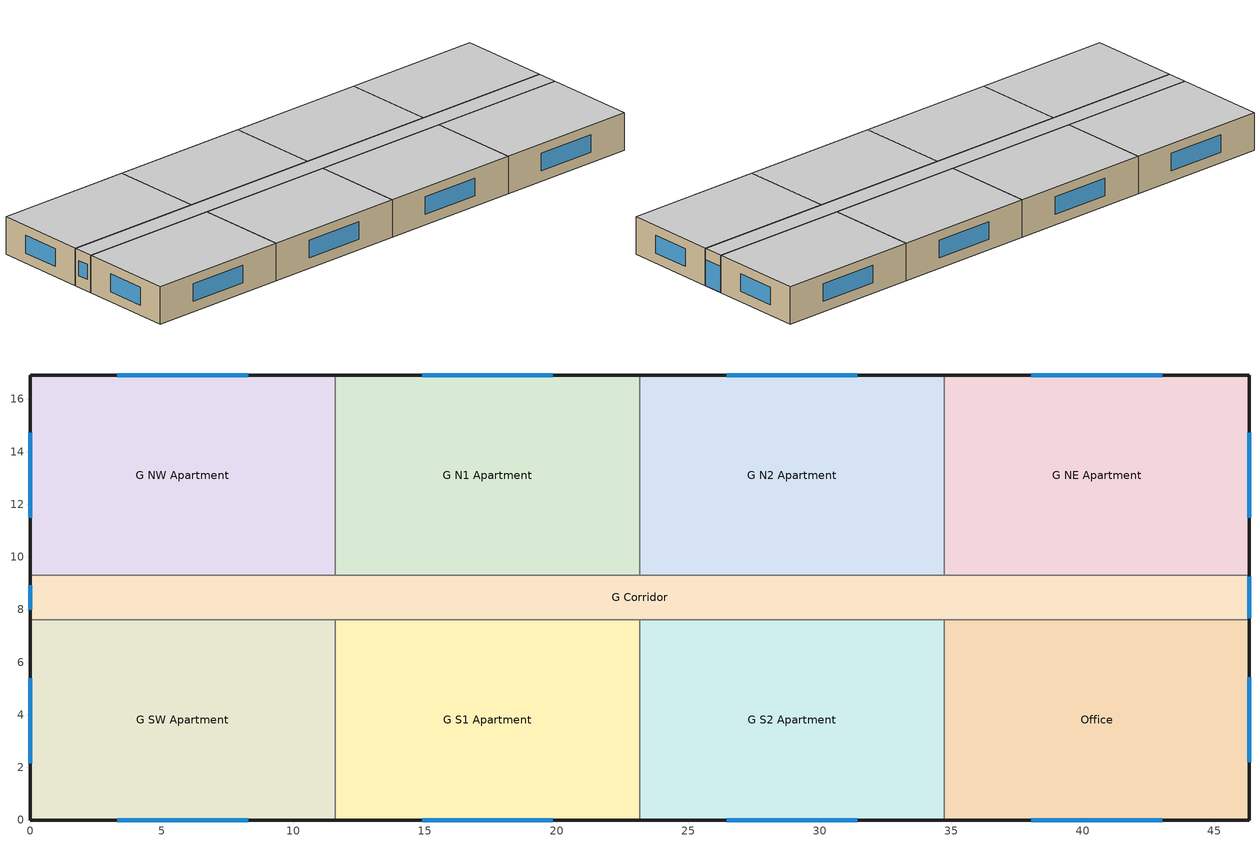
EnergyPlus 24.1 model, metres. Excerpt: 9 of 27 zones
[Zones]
G Corridor
 floor ground (ext-slab): 46.33,9.3 46.33,7.62 0,7.62 0,9.3 z0
 wall outside (Wood Frame Res Ext Wall): 46.33,7.62 46.33,9.3 / 0,9.3 0,7.62 z0:3.05
 wall to G NW Apartment (int-walls): 11.58,9.3 0,9.3 z0:3.05
 wall to Office (int-walls): 34.75,7.62 46.33,7.62 z0:3.05
 wall to G SW Apartment (int-walls): 0,7.62 11.58,7.62 z0:3.05
 wall to G S1 Apartment (int-walls): 11.58,7.62 23.16,7.62 z0:3.05
 wall to G S2 Apartment (int-walls): 23.16,7.62 34.75,7.62 z0:3.05
 wall to G N1 Apartment (int-walls): 23.16,9.3 11.58,9.3 z0:3.05
 wall to G N2 Apartment (int-walls): 34.75,9.3 23.16,9.3 z0:3.05
 wall to G NE Apartment (int-walls): 46.33,9.3 34.75,9.3 z0:3.05
 window (Window Res Operable): 0,8.91 0,8 z0.95:2.17; 46.33,7.67 46.33,9.25 z0.03:2.13
 ceiling adiabatic (INT-FLOOR-UNDERSIDE): 46.33,7.62 46.33,9.3 0,9.3 0,7.62 z3.05
G N1 Apartment
 floor ground (ext-slab): 23.16,16.92 23.16,9.3 11.58,9.3 11.58,16.92 z0
 wall outside (Wood Frame Res Ext Wall): 23.16,16.92 11.58,16.92 z0:3.05
 wall to G N2 Apartment (int-walls): 23.16,9.3 23.16,16.92 z0:3.05
 wall to G NW Apartment (int-walls): 11.58,16.92 11.58,9.3 z0:3.05
 window (Window Res Operable): 19.86,16.92 14.89,16.92 z0.85:2.27
 ceiling adiabatic (INT-FLOOR-UNDERSIDE): 23.16,9.3 23.16,16.92 11.58,16.92 11.58,9.3 z3.05
G N2 Apartment
 floor ground (ext-slab): 34.75,16.92 34.75,9.3 23.16,9.3 23.16,16.92 z0
 wall outside (Wood Frame Res Ext Wall): 34.75,16.92 23.16,16.92 z0:3.05
 wall to G NE Apartment (int-walls): 34.75,9.3 34.75,16.92 z0:3.05
 window (Window Res Operable): 31.44,16.92 26.47,16.92 z0.85:2.27
 ceiling adiabatic (INT-FLOOR-UNDERSIDE): 34.75,9.3 34.75,16.92 23.16,16.92 23.16,9.3 z3.05
G NE Apartment
 floor ground (ext-slab): 46.33,16.92 46.33,9.3 34.75,9.3 34.75,16.92 z0
 wall outside (Wood Frame Res Ext Wall): 46.33,9.3 46.33,16.92 34.75,16.92 z0:3.05
 window (Window Res Operable): 43.02,16.92 38.05,16.92 z0.85:2.27; 46.33,11.49 46.33,14.72 z0.85:2.28
 ceiling adiabatic (INT-FLOOR-UNDERSIDE): 46.33,9.3 46.33,16.92 34.75,16.92 34.75,9.3 z3.05
G NW Apartment
 floor ground (ext-slab): 11.58,16.92 11.58,9.3 0,9.3 0,16.92 z0
 wall outside (Wood Frame Res Ext Wall): 11.58,16.92 0,16.92 0,9.3 z0:3.05
 window (Window Res Operable): 8.28,16.92 3.31,16.92 z0.85:2.27; 0,14.72 0,11.49 z0.85:2.28
 ceiling adiabatic (INT-FLOOR-UNDERSIDE): 11.58,9.3 11.58,16.92 0,16.92 0,9.3 z3.05
G S1 Apartment
 floor ground (ext-slab): 23.16,7.62 23.16,0 11.58,0 11.58,7.62 z0
 wall outside (Wood Frame Res Ext Wall): 11.58,0 23.16,0 z0:3.05
 wall to G S2 Apartment (int-walls): 23.16,0 23.16,7.62 z0:3.05
 wall to G SW Apartment (int-walls): 11.58,7.62 11.58,0 z0:3.05
 window (Window Res Operable): 14.89,0 19.86,0 z0.85:2.27
 ceiling adiabatic (INT-FLOOR-UNDERSIDE): 23.16,0 23.16,7.62 11.58,7.62 11.58,0 z3.05
G S2 Apartment
 floor ground (ext-slab): 34.75,7.62 34.75,0 23.16,0 23.16,7.62 z0
 wall outside (Wood Frame Res Ext Wall): 23.16,0 34.75,0 z0:3.05
 wall to Office (int-walls): 34.75,0 34.75,7.62 z0:3.05
 window (Window Res Operable): 26.47,0 31.44,0 z0.85:2.27
 ceiling adiabatic (INT-FLOOR-UNDERSIDE): 34.75,0 34.75,7.62 23.16,7.62 23.16,0 z3.05
G SW Apartment
 floor ground (ext-slab): 11.58,7.62 11.58,0 0,0 0,7.62 z0
 wall outside (Wood Frame Res Ext Wall): 0,7.62 0,0 11.58,0 z0:3.05
 window (Window Res Operable): 3.31,0 8.28,0 z0.85:2.27; 0,5.39 0,2.15 z0.85:2.28
 ceiling adiabatic (INT-FLOOR-UNDERSIDE): 11.58,0 11.58,7.62 0,7.62 0,0 z3.05
Office
 floor ground (ext-slab): 46.33,7.62 46.33,0 34.75,0 34.75,7.62 z0
 wall outside (Wood Frame Res Ext Wall): 34.75,0 46.33,0 46.33,7.62 z0:3.05
 window (Window Res Operable): 38.05,0 43.02,0 z0.85:2.27; 46.33,2.19 46.33,5.43 z0.85:2.28
 ceiling adiabatic (INT-FLOOR-UNDERSIDE): 46.33,0 46.33,7.62 34.75,7.62 34.75,0 z3.05
[Building]
Ref Bldg Midrise Apartment Pre1980_v1.3_5.0: North Axis=0; Terrain=City; Loads Convergence Tolerance Value=0.04; Temperature Convergence Tolerance Value=0.2; Solar Distribution=FullInteriorAndExterior; Maximum Number of Warmup Days=30; Minimum Number of Warmup Days=6
[Site:Location]
USA IL-CHICAGO-OHARE: Latitude=41.77; Longitude=-87.75; Time Zone=-6; Elevation=190
[SizingPeriod:DesignDay] Day of Month=21; DryBulb Temperature Range Modifier Type=DefaultMultipliers; Humidity Condition Type=Wetbulb; Barometric Pressure=99063; Rain Indicator=No; Snow Indicator=No; Daylight Saving Time Indicator=No; Solar Model Indicator=ASHRAEClearSky; Begin Environment Reset Mode=FullResetAtBeginEnvironment
Name | Month | Day Type | Maximum DryBulb Temperature | Daily DryBulb Temperature Range | Wetbulb or DewPoint at Maximum DryBulb | Wind Speed | Wind Direction | Sky Clearness
CHICAGO Ann Clg .4% Condns WB=>MDB | 7 | SummerDesignDay | 31.2 | 10.7 | 25.5 | 5.3 | 230 | 1
CHICAGO Ann Htg 99.6% Condns DB | 1 | WinterDesignDay | -20.6 | 0 | -20.6 | 4.9 | 270 | 0
[Site:GroundTemperature:BuildingSurface]
15, 15, 15, 15, 15, 15, 15, 15, 15, 15, 15, 15
[Material] Thermal Absorptance=0.9
Name | Roughness | Thickness | Conductivity | Density | Specific Heat | Solar Absorptance | Visible Absorptance
1/2IN Gypsum | Smooth | 0.0127 | 0.16 | 784.9 | 830 | 0.92 | 0.92
HW CONCRETE; MAT-CC05 4 HW CONCRETE | Rough | 0.1016 | 1.311 | 2240 | 836.8 | 0.7 | 0.7
Std Wood 6inch | MediumSmooth | 0.15 | 0.12 | 540 | 1210 | 0.7 | 0.7
Wood Frame Res Wall Insulation | MediumRough | 0.1 | 0.12 | 450 | 1210 | 0.7 | 0.7
Brick Veneer | MediumRough | 0.1016 | 0.8 | 1920 | 840 | 0.7 | 0.7
[Material:NoMass]
CP02 CARPET PAD: Roughness=VeryRough; Thermal Resistance=0.2165; Thermal Absorptance=0.9; Solar Absorptance=0.7; Visible Absorptance=0.8
[WindowMaterial:SimpleGlazingSystem]
Res Operable Assembly Window: UFactor=5.2; Solar Heat Gain Coefficient=0.8
[Construction]
ext-slab: HW CONCRETE, CP02 CARPET PAD
INT-FLOOR-UNDERSIDE: CP02 CARPET PAD, MAT-CC05 4 HW CONCRETE
int-walls: 1/2IN Gypsum, 1/2IN Gypsum
InteriorFurnishings: Std Wood 6inch
Wood Frame Res Ext Wall: Brick Veneer, 1/2IN Gypsum, Wood Frame Res Wall Insulation, 1/2IN Gypsum
Window Res Operable: Res Operable Assembly Window
[Space]
Name | Zone
G Corridor Space | G Corridor
G N1 Apartment Space | G N1 Apartment
G N2 Apartment Space | G N2 Apartment
G NE Apartment Space | G NE Apartment
G NW Apartment Space | G NW Apartment
G S1 Apartment Space | G S1 Apartment
G S2 Apartment Space | G S2 Apartment
G SW Apartment Space | G SW Apartment
Office Space | Office
[Zone] Multiplier=1; Part of Total Floor Area=Yes
G Corridor; G N1 Apartment; G N2 Apartment; G NE Apartment; G NW Apartment; G S1 Apartment; G S2 Apartment; G SW Apartment; Office
[InternalMass] Construction=InteriorFurnishings
Name | Zone or ZoneList | Space or SpaceList | Surface Area
G Corridor Internal Mass | G Corridor | G Corridor Space | 155.3169
G N1 Apartment Internal Mass | G N1 Apartment | G N1 Apartment Space | 176.4974
G N2 Apartment Internal Mass | G N2 Apartment | G N2 Apartment Space | 176.4974
G NE Apartment Internal Mass | G NE Apartment | G NE Apartment Space | 176.4974
G NW Apartment Internal Mass | G NW Apartment | G NW Apartment Space | 176.4974
G S1 Apartment Internal Mass | G S1 Apartment | G S1 Apartment Space | 176.4974
G S2 Apartment Internal Mass | G S2 Apartment | G S2 Apartment Space | 176.4974
G SW Apartment Internal Mass | G SW Apartment | G SW Apartment Space | 176.4974
Office Internal Mass | Office | Office Space | 176.4974
[People] Number of People Calculation Method=People; Fraction Radiant=0.3; Activity Level Schedule=ACTIVITY_SCH; Enable ASHRAE 55 Comfort Warnings=No; Mean Radiant Temperature Calculation Type=EnclosureAveraged; Work Efficiency Schedule=WORK_EFF_SCH; Clothing Insulation Schedule=CLOTHING_SCH; Air Velocity Schedule=AIR_VELO_SCH; Thermal Comfort Model 1 Type=FANGER
Name | Zone or ZoneList or Space or SpaceList | Number of People Schedule | Number of People
G N1 Apartment People | G N1 Apartment Space | APT_OCC_SCH | 2.5
G N2 Apartment People | G N2 Apartment Space | APT_OCC_SCH | 2.5
G NE Apartment People | G NE Apartment Space | APT_OCC_SCH | 2.5
G NW Apartment People | G NW Apartment Space | APT_OCC_SCH | 2.5
G S1 Apartment People | G S1 Apartment Space | APT_OCC_SCH | 2.5
G S2 Apartment People | G S2 Apartment Space | APT_OCC_SCH | 2.5
G SW Apartment People | G SW Apartment Space | APT_OCC_SCH | 2.5
Office People | Office Space | OFF_OCC_SCH | 2
[Lights] Design Level Calculation Method=Watts/Area; Return Air Fraction=0; Fraction Radiant=0.7; Fraction Visible=0.2; Fraction Replaceable=1; EndUse Subcategory=General; Return Air Fraction Calculated from Plenum Temperature=No
Name | Zone or ZoneList or Space or SpaceList | Schedule | Watts per Floor Area
G Corridor_Lights | G Corridor Space | COR_LIGHT_SCH | 9.9
G N1 Apartment_Lights | G N1 Apartment Space | APT_LIGHT_SCH | 3.88
G N2 Apartment_Lights | G N2 Apartment Space | APT_LIGHT_SCH | 3.88
G NE Apartment_Lights | G NE Apartment Space | APT_LIGHT_SCH | 3.88
G NW Apartment_Lights | G NW Apartment Space | APT_LIGHT_SCH | 3.88
G S1 Apartment_Lights | G S1 Apartment Space | APT_LIGHT_SCH | 3.88
G S2 Apartment_Lights | G S2 Apartment Space | APT_LIGHT_SCH | 3.88
G SW Apartment_Lights | G SW Apartment Space | APT_LIGHT_SCH | 3.88
Office_Lights | Office Space | OFF_LIGHT_SCH | 21.95
[ElectricEquipment] Fraction Latent=0
Name | Zone or ZoneList or Space or SpaceList | Schedule | Design Level Calculation Method | Design Level | Fraction Radiant | Fraction Lost | EndUse Subcategory | Watts per Floor Area
G Corridor_Elevators_Equip | G Corridor Space | BLDG_ELEVATORS | EquipmentLevel | 16054.9 | 0 | 0.95 | Elevators
G N1 Apartment_PlugMisc_Equip | G N1 Apartment Space | APT_EQP_SCH | Watts/Area |  | 0.5 | 0 | General | 5.38
G N2 Apartment_PlugMisc_Equip | G N2 Apartment Space | APT_EQP_SCH | Watts/Area |  | 0.5 | 0 | General | 5.38
G NE Apartment_PlugMisc_Equip | G NE Apartment Space | APT_EQP_SCH | Watts/Area |  | 0.5 | 0 | General | 5.38
G NW Apartment_PlugMisc_Equip | G NW Apartment Space | APT_EQP_SCH | Watts/Area |  | 0.5 | 0 | General | 5.38
G S1 Apartment_PlugMisc_Equip | G S1 Apartment Space | APT_EQP_SCH | Watts/Area |  | 0.5 | 0 | General | 5.38
G S2 Apartment_PlugMisc_Equip | G S2 Apartment Space | APT_EQP_SCH | Watts/Area |  | 0.5 | 0 | General | 5.38
G SW Apartment_PlugMisc_Equip | G SW Apartment Space | APT_EQP_SCH | Watts/Area |  | 0.5 | 0 | General | 5.38
Office_PlugMisc_Equip | Office Space | OFF_EQP_SCH | Watts/Area |  | 0.5 | 0 | General | 12.9
[ZoneInfiltration:DesignFlowRate] Design Flow Rate Calculation Method=AirChanges/Hour; Air Changes per Hour=0.65; Constant Term Coefficient=1; Temperature Term Coefficient=0; Velocity Term Coefficient=0; Velocity Squared Term Coefficient=0
Name | Zone or ZoneList or Space or SpaceList | Schedule
G Corridor_Infiltration | G Corridor Space | INFIL_SCH
G N1 Apartment_Infiltration | G N1 Apartment Space | INFIL_SCH
G N2 Apartment_Infiltration | G N2 Apartment Space | INFIL_SCH
G NE Apartment_Infiltration | G NE Apartment Space | INFIL_SCH
G NW Apartment_Infiltration | G NW Apartment Space | INFIL_SCH
G S1 Apartment_Infiltration | G S1 Apartment Space | INFIL_SCH
G S2 Apartment_Infiltration | G S2 Apartment Space | INFIL_SCH
G SW Apartment_Infiltration | G SW Apartment Space | INFIL_SCH
Office_Infiltration | Office Space | OFFICE_INFIL_SCH
[Exterior:Lights]
Exterior Facade Lighting: Schedule=ALWAYS_ON; Design Level=6436; Control Option=AstronomicalClock; EndUse Subcategory=Exterior Facade Lighting
[DesignSpecification:OutdoorAir] Outdoor Air Method=Sum; Outdoor Air Flow per Zone Floor Area=0; Outdoor Air Flow Air Changes per Hour=0
Name | Outdoor Air Flow per Person | Outdoor Air Flow per Zone
SZ DSOA G Corridor | 0 | 0
SZ DSOA G N1 Apartment; SZ DSOA G N2 Apartment; SZ DSOA G NE Apartment; SZ DSOA G NW Apartment; SZ DSOA G S1 Apartment; SZ DSOA G S2 Apartment; SZ DSOA G SW Apartment | 0 | 0.04248
SZ DSOA Office | 0.01 | 0
[DesignSpecification:OutdoorAir:SpaceList]
Name | Space 1 | Space 1 Design Specification Outdoor Air Object
G Corridor DSOA Space List | G Corridor Space | SZ DSOA G Corridor
G N1 Apartment DSOA Space List | G N1 Apartment Space | SZ DSOA G N1 Apartment
G N2 Apartment DSOA Space List | G N2 Apartment Space | SZ DSOA G N2 Apartment
G NE Apartment DSOA Space List | G NE Apartment Space | SZ DSOA G NE Apartment
G NW Apartment DSOA Space List | G NW Apartment Space | SZ DSOA G NW Apartment
G S1 Apartment DSOA Space List | G S1 Apartment Space | SZ DSOA G S1 Apartment
G S2 Apartment DSOA Space List | G S2 Apartment Space | SZ DSOA G S2 Apartment
G SW Apartment DSOA Space List | G SW Apartment Space | SZ DSOA G SW Apartment
Office DSOA Space List | Office Space | SZ DSOA Office
[Sizing:Zone] Zone Cooling Design Supply Air Temperature Input Method=SupplyAirTemperature; Zone Cooling Design Supply Air Temperature=11.1; Zone Cooling Design Supply Air Temperature Difference=11.11; Zone Heating Design Supply Air Temperature Input Method=SupplyAirTemperature; Zone Heating Design Supply Air Temperature=40; Zone Heating Design Supply Air Temperature Difference=11.11; Zone Cooling Design Supply Air Humidity Ratio=0.0085; Zone Heating Design Supply Air Humidity Ratio=0.008; Cooling Design Air Flow Method=DesignDayWithLimit; Cooling Design Air Flow Rate=0; Cooling Minimum Air Flow per Zone Floor Area=0.000762; Cooling Minimum Air Flow=0; Cooling Minimum Air Flow Fraction=0; Heating Design Air Flow Method=DesignDay; Heating Design Air Flow Rate=0; Heating Maximum Air Flow per Zone Floor Area=0.002032; Heating Maximum Air Flow=0.141576; Heating Maximum Air Flow Fraction=0.3; Account for Dedicated Outdoor Air System=No; Zone Load Sizing Method=Sensible Load Only No Latent Load; Zone Latent Cooling Design Supply Air Humidity Ratio Input Method=HumidityRatioDifference; Zone Cooling Design Supply Air Humidity Ratio Difference=0.005; Zone Latent Heating Design Supply Air Humidity Ratio Input Method=HumidityRatioDifference; Zone Humidification Design Supply Air Humidity Ratio Difference=0.005
Name | Design Specification Outdoor Air Object
G Corridor | G Corridor DSOA Space List
G N1 Apartment | G N1 Apartment DSOA Space List
G N2 Apartment | G N2 Apartment DSOA Space List
G NE Apartment | G NE Apartment DSOA Space List
G NW Apartment | G NW Apartment DSOA Space List
G S1 Apartment | G S1 Apartment DSOA Space List
G S2 Apartment | G S2 Apartment DSOA Space List
G SW Apartment | G SW Apartment DSOA Space List
Office | Office DSOA Space List
[ZoneControl:Thermostat] Temperature Difference Between Cutout And Setpoint=0
Name | Zone or ZoneList | Control Type Schedule | Control 1
G Corridor Thermostat | G Corridor | G Corridor Thermostat Schedule | G Corridor DualSPSched
G N1 Apartment Thermostat | G N1 Apartment | G N1 Apartment Thermostat Schedule | G N1 Apartment DualSPSched
G N2 Apartment Thermostat | G N2 Apartment | G N2 Apartment Thermostat Schedule | G N2 Apartment DualSPSched
G NE Apartment Thermostat | G NE Apartment | G NE Apartment Thermostat Schedule | G NE Apartment DualSPSched
G NW Apartment Thermostat | G NW Apartment | G NW Apartment Thermostat Schedule | G NW Apartment DualSPSched
G S1 Apartment Thermostat | G S1 Apartment | G S1 Apartment Thermostat Schedule | G S1 Apartment DualSPSched
G S2 Apartment Thermostat | G S2 Apartment | G S2 Apartment Thermostat Schedule | G S2 Apartment DualSPSched
G SW Apartment Thermostat | G SW Apartment | G SW Apartment Thermostat Schedule | G SW Apartment DualSPSched
Office Thermostat | Office | Office Thermostat Schedule | Office DualSPSched
[ThermostatSetpoint:DualSetpoint]
Name | Heating Setpoint Temperature Schedule | Cooling Setpoint Temperature Schedule
G Corridor DualSPSched | UnitHeater_HtgSP_Sch | UnitHeater_ClgSP_Sch
G N1 Apartment DualSPSched; G N2 Apartment DualSPSched; G NE Apartment DualSPSched; G NW Apartment DualSPSched; G S1 Apartment DualSPSched; G S2 Apartment DualSPSched; G SW Apartment DualSPSched | APT_HTGSETP_SCH | APT_CLGSETP_SCH
Office DualSPSched | OFF_HTGSETP_SCH | OFF_CLGSETP_SCH
[ZoneHVAC:IdealLoadsAirSystem] Availability Schedule=Always On Discrete; Maximum Heating Supply Air Temperature=50; Minimum Cooling Supply Air Temperature=13; Maximum Heating Supply Air Humidity Ratio=0.0156; Minimum Cooling Supply Air Humidity Ratio=0.0077; Heating Limit=NoLimit; Cooling Limit=NoLimit; Dehumidification Control Type=ConstantSensibleHeatRatio; Cooling Sensible Heat Ratio=0.7; Humidification Control Type=None; Demand Controlled Ventilation Type=None; Outdoor Air Economizer Type=NoEconomizer; Heat Recovery Type=None; Sensible Heat Recovery Effectiveness=0.7; Latent Heat Recovery Effectiveness=0.65
G Corridor; G N1 Apartment; G N2 Apartment; G NE Apartment; G NW Apartment; G S1 Apartment; G S2 Apartment; G SW Apartment; Office
[Schedule:Compact]
COR_LIGHT_SCH; ALWAYS_ON; INFIL_SCH: Through: 12/31, For: AllDays, Until: 24:00, 1
BLDG_ELEVATORS: Through: 12/31, For: AllDays, Until: 04:00, 0.05, Until: 05:00, 0.1, Until: 06:00, 0.2, Until: 07:00, 0.4, Until: 09:00, 0.5, Until: 10:00, 0.35, Until: 16:00, 0.15, Until: 17:00, 0.35, Until: 19:00, 0.5, Until: 21:00, 0.4, Until: 22:00, 0.3, Until: 23:00, 0.2, Until: 24:00, 0.1
G Corridor Thermostat Schedule; G N1 Apartment Thermostat Schedule; G N2 Apartment Thermostat Schedule; G NE Apartment Thermostat Schedule; G NW Apartment Thermostat Schedule; G S1 Apartment Thermostat Schedule; G S2 Apartment Thermostat Schedule; G SW Apartment Thermostat Schedule; Office Thermostat Schedule: Through: 12/31, For: AllDays, Until: 24:00, 4
UnitHeater_HtgSP_Sch: THROUGH: 12/31, FOR:AllDays, UNTIL: 24:00, 15.6
UnitHeater_ClgSP_Sch: THROUGH: 12/31, FOR:AllDays, UNTIL: 24:00, 40
APT_LIGHT_SCH: Through: 12/31, For: AllDays, Until: 04:00, 0.067, Until: 05:00, 0.187, Until: 06:00, 0.394, Until: 07:00, 0.44, Until: 08:00, 0.393, Until: 09:00, 0.172, Until: 15:00, 0.119, Until: 16:00, 0.206, Until: 17:00, 0.439, Until: 18:00, 0.616, Until: 19:00, 0.829, Until: 20:00, 0.986, Until: 21:00, 1, Until: 22:00, 0.692, Until: 23:00, 0.384, Until: 24:00, 0.16
APT_OCC_SCH: Through: 12/31, For: AllDays, Until: 7:00, 1, Until: 8:00, 0.85, Until: 9:00, 0.39, Until: 16:00, 0.25, Until: 17:00, 0.3, Until: 18:00, 0.52, Until: 21:00, 0.87, Until: 24:00, 1
ACTIVITY_SCH: Through: 12/31, For: AllDays, Until: 24:00, 120
WORK_EFF_SCH: Through: 12/31, For: AllDays, Until: 24:00, 0
CLOTHING_SCH: Through: 04/30, For: AllDays, Until: 24:00, 1, Through: 09/30, For: AllDays, Until: 24:00, 0.5, Through: 12/31, For: AllDays, Until: 24:00, 1
AIR_VELO_SCH: Through: 12/31, For: AllDays, Until: 24:00, 0.2
APT_EQP_SCH: Through: 12/31, For: AllDays, Until: 1:00, 0.45, Until: 2:00, 0.41, Until: 3:00, 0.39, Until: 5:00, 0.38, Until: 6:00, 0.43, Until: 7:00, 0.54, Until: 8:00, 0.65, Until: 9:00, 0.66, Until: 10:00, 0.67, Until: 11:00, 0.69, Until: 12:00, 0.7, Until: 13:00, 0.69, Until: 14:00, 0.66, Until: 15:00, 0.65, Until: 16:00, 0.68, Until: 17:00, 0.8, Until: 19:00, 1, Until: 20:00, 0.93, Until: 21:00, 0.89, Until: 22:00, 0.85, Until: 23:00, 0.71, Until: 24:00, 0.58
APT_HTGSETP_SCH: THROUGH: 12/31, FOR:AllDays, UNTIL: 24:00, 21.1
APT_CLGSETP_SCH: THROUGH: 12/31, FOR:AllDays, UNTIL: 24:00, 23.9
OFF_LIGHT_SCH: Through: 12/31, For: Weekdays SummerDesignDay, Until: 08:00, 0.18, Until: 12:00, 0.9, Until: 13:00, 0.8, Until: 17:00, 0.9, Until: 24:00, 0.18, For: AllOtherDays, Until: 24:00, 0.18
OFF_OCC_SCH: Through: 12/31, For: Weekdays SummerDesignDay WinterDesignDay, Until: 8:00, 0, Until: 12:00, 1, Until: 13:00, 0.5, Until: 17:00, 1, Until: 24:00, 0, For AllOtherDays, Until: 24:00, 0
OFF_EQP_SCH: Through: 12/31, For: Weekdays SummerDesignDay, Until: 7:00, 0.33, Until: 8:00, 0.5, Until: 12:00, 1, Until: 13:00, 0.94, Until: 17:00, 1, Until: 18:00, 0.5, Until: 24:00, 0.33, For AllOtherDays, Until: 24:00, 0.33
OFF_HTGSETP_SCH: THROUGH: 12/31, FOR:Weekdays WinterDesignDay, UNTIL: 7:00, 15.6, UNTIL: 8:00, 18.3, UNTIL:17:00, 21.1, UNTIL: 18:00, 18.3, UNTIL: 24:00, 15.6, FOR: AllOtherDays, UNTIL: 24:00, 15.6
OFF_CLGSETP_SCH: THROUGH: 12/31, FOR:Weekdays SummerDesignDay, UNTIL: 7:00, 29.4, UNTIL: 8:00, 26.7, UNTIL:17:00, 23.9, UNTIL: 18:00, 26.7, UNTIL: 24:00, 29.4, FOR: AllOtherDays, UNTIL: 24:00, 29.4
OFFICE_INFIL_SCH: Through: 12/31, For: Weekdays, Until: 8:00, 1, Until: 17:00, 0.25, Until: 24:00, 1, For AllOtherDays, Until: 24:00, 1
[Schedule:Constant]
Always On Discrete: Hourly Value=1
